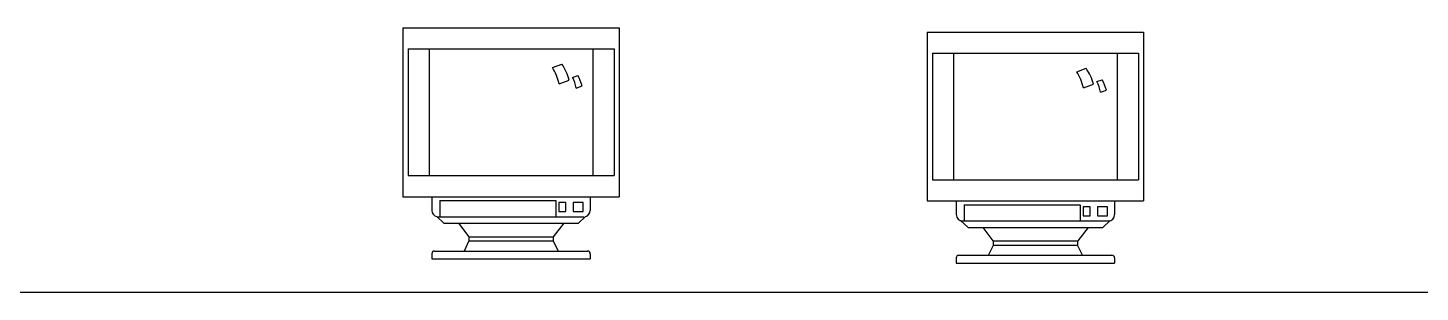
# Model space of a CAD drawing. Header units: inches. Extents: x 11.6 to 54.1, y 10.7 to 35.5.
# Drawn here: x 40.989 to 43.625, y 23.918 to 24.419 of the extents above; entities that cross this region are included whole.
import ezdxf

# ---------------------------------------------------------------- set-up
doc = ezdxf.new("R2010")
doc.units = ezdxf.units.IN
doc.header["$MEASUREMENT"] = 0
for name, color, linetype in [('02', 2, 'Continuous'), ('1', 1, 'Continuous'), ('4', 4, 'Continuous')]:
    doc.layers.add(name, color=color, linetype=linetype)

msp = doc.modelspace()

# ---------------------------------------------------------------- linework, layer by layer
at = {"layer": '02'}
for p, q in [((41.7089, 24.3789), (42.0989, 24.3789)), ((41.7089, 24.3789), (41.7089, 24.1389)), ((41.7489, 24.3789), (41.7489, 24.1389)), ((42.0589, 24.3789), (42.0589, 24.1389)), ((42.0989, 24.3789), (42.0989, 24.1389)), ((41.9822, 24.3438), (42, 24.3503)), ((41.9949, 24.3129), (42.014, 24.3199)), ((42.0204, 24.325), (42.0301, 24.3285)), ((42.0274, 24.3048), (42.0386, 24.3089)), ((41.7089, 24.1389), (42.0989, 24.1389)), ((41.7539, 24.0989), (42.0539, 24.0989)), ((41.7689, 24.0915), (41.9889, 24.0915)), ((41.7689, 24.0915), (41.7689, 24.0609)), ((41.9889, 24.0915), (41.9889, 24.0609)), ((42.0074, 24.0877), (41.9941, 24.0877)), ((41.9941, 24.0877), (41.9941, 24.0706)), ((42.0074, 24.0706), (42.0074, 24.0877)), ((42.0405, 24.0877), (42.0216, 24.0877)), ((42.0216, 24.0877), (42.0216, 24.0706)), ((42.0405, 24.0706), (42.0405, 24.0877)), ((41.7659, 24.0609), (42.0419, 24.0609)), ((41.8041, 24.0487), (42.0037, 24.0487)), ((41.9941, 24.0706), (42.0074, 24.0706)), ((42.0216, 24.0706), (42.0405, 24.0706)), ((41.8239, 24.0231), (41.9839, 24.0231)), ((41.8149, 23.9959), (41.993, 23.9959)), ((41.8239, 24.015), (41.9839, 24.015))]:
    msp.add_line(p, q, dxfattribs=at)
for centre, start, end in [((41.8919, 24.2884), 13.3721, 31.5318), ((41.9121, 24.2912), 15.7294, 33.9351), ((41.9244, 24.2803), 13.3721, 24.9176), ((41.9376, 24.277), 17.5695, 29.1309)]:
    msp.add_arc(centre, 0.1059, start, end, dxfattribs=at)
at = {"layer": '1'}
msp.add_line((33.4357, 23.918), (53.7619, 23.918), dxfattribs=at)
at = {"layer": '4'}
for p, q in [((41.6989, 24.4189), (42.1089, 24.4189)), ((41.6989, 24.4189), (41.6989, 24.0989)), ((42.1089, 24.4189), (42.1089, 24.0989)), ((42.6918, 24.4109), (42.6918, 24.0909)), ((42.6918, 24.4109), (43.1018, 24.4109)), ((43.1018, 24.4109), (43.1018, 24.0909)), ((42.7018, 24.3709), (42.7018, 24.1309)), ((42.7018, 24.3709), (43.0918, 24.3709)), ((42.7418, 24.3709), (42.7418, 24.1309)), ((43.0518, 24.3709), (43.0518, 24.1309)), ((43.0918, 24.3709), (43.0918, 24.1309)), ((42.9751, 24.3358), (42.9929, 24.3423)), ((42.9878, 24.3049), (43.0069, 24.3119)), ((43.0133, 24.317), (43.023, 24.3205)), ((43.0203, 24.2968), (43.0315, 24.3009)), ((42.7018, 24.1309), (43.0918, 24.1309)), ((41.6989, 24.0989), (41.7539, 24.0989)), ((41.7539, 24.0989), (41.7539, 24.0729)), ((42.0539, 24.0989), (42.0539, 24.0729)), ((42.0539, 24.0989), (42.1089, 24.0989)), ((42.6918, 24.0909), (43.1018, 24.0909)), ((42.7468, 24.0909), (42.7468, 24.0649)), ((42.7618, 24.0835), (42.7618, 24.0529)), ((42.7618, 24.0835), (42.9818, 24.0835)), ((42.9818, 24.0835), (42.9818, 24.0529)), ((43.0003, 24.0797), (42.987, 24.0797)), ((42.987, 24.0797), (42.987, 24.0626)), ((43.0003, 24.0626), (43.0003, 24.0797)), ((43.0334, 24.0797), (43.0145, 24.0797)), ((43.0145, 24.0797), (43.0145, 24.0626)), ((43.0334, 24.0626), (43.0334, 24.0797)), ((43.0468, 24.0909), (43.0468, 24.0649)), ((41.763, 24.0612), (41.7765, 24.0487)), ((41.7765, 24.0487), (41.8041, 24.0487)), ((41.8041, 24.0487), (41.8239, 24.0231)), ((42.0037, 24.0487), (41.9839, 24.0231)), ((42.0037, 24.0487), (42.0314, 24.0487)), ((42.045, 24.0613), (42.0314, 24.0487)), ((42.7553, 24.0538), (42.7694, 24.0407)), ((42.7588, 24.0529), (43.0348, 24.0529)), ((42.987, 24.0626), (43.0003, 24.0626)), ((43.0145, 24.0626), (43.0334, 24.0626)), ((43.0385, 24.0538), (43.0243, 24.0407)), ((41.8239, 24.0231), (41.8239, 24.015)), ((41.9839, 24.0231), (41.9839, 24.015)), ((42.7694, 24.0407), (43.0243, 24.0407)), ((42.797, 24.0407), (42.8163, 24.0151)), ((42.9966, 24.0407), (42.9773, 24.0151)), ((41.7589, 23.9959), (41.8149, 23.9959)), ((41.8239, 24.015), (41.8149, 23.9959)), ((41.9839, 24.015), (41.993, 23.9959)), ((41.993, 23.9959), (42.0489, 23.9959)), ((42.817, 24.0064), (42.8075, 23.9872)), ((42.8168, 24.0151), (42.8168, 24.0071)), ((42.8168, 24.0151), (42.9768, 24.0151)), ((42.8168, 24.0071), (42.9768, 24.0071)), ((42.9766, 24.0064), (42.9862, 23.9872)), ((42.9768, 24.0151), (42.9768, 24.0071)), ((41.7539, 23.9909), (41.7539, 23.9809)), ((41.7539, 23.9809), (42.0539, 23.9809)), ((42.0539, 23.9909), (42.0539, 23.9809)), ((42.7468, 23.9829), (42.7468, 23.9729)), ((42.7468, 23.9729), (43.0468, 23.9729)), ((42.7518, 23.9879), (43.0418, 23.9879)), ((43.0468, 23.9829), (43.0468, 23.9729))]:
    msp.add_line(p, q, dxfattribs=at)
for centre, radius, start, end in [((42.905, 24.2832), 0.1059, 15.7294, 33.9351), ((42.8848, 24.2804), 0.1059, 13.3721, 31.5318), ((42.9173, 24.2724), 0.1059, 13.3721, 24.9176), ((42.9305, 24.269), 0.1059, 17.5695, 29.1309), ((41.7659, 24.0729), 0.012, 180, 255.7923), ((42.0419, 24.0729), 0.012, 285.0296, 0), ((42.7588, 24.0649), 0.012, 180, 270), ((43.0348, 24.0649), 0.012, 270, 0), ((41.7589, 23.9909), 0.005, 90, 180), ((42.0489, 23.9909), 0.005, 0, 90), ((42.7518, 23.9829), 0.005, 90, 180), ((43.0418, 23.9829), 0.005, 0, 90)]:
    msp.add_arc(centre, radius, start, end, dxfattribs=at)

doc.saveas('drawing.dxf')
